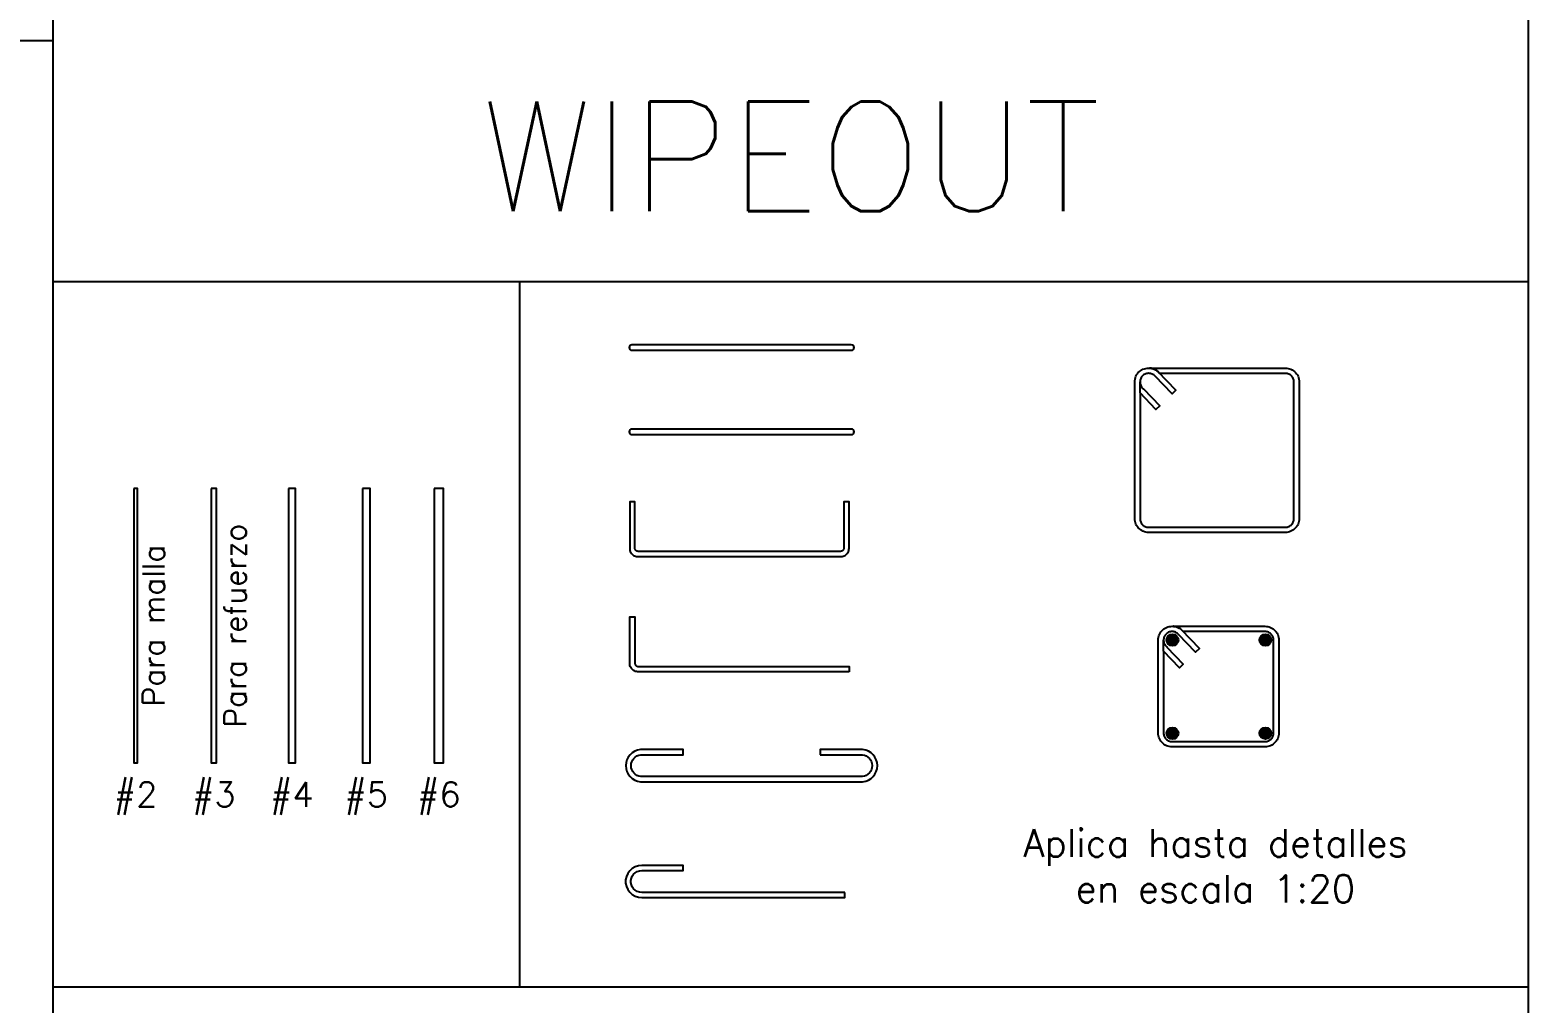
# Model space of a CAD drawing. Header units: millimetres. Extents: x -40 to 125, y -10 to 43.
# Drawn here: x 17.405 to 20.137, y 22.394 to 24.169 of the extents above; entities that cross this region are included whole.
import ezdxf

# ---------------------------------------------------------------- set-up
doc = ezdxf.new("R2010")
doc.units = ezdxf.units.MM
doc.header["$LTSCALE"] = 0.01
for name, color, linetype in [('FC_BORDES', 4, 'Continuous'), ('FC_COTAS', 1, 'Continuous'), ('FC_R-80', 11, 'Continuous'), ('FC_REFUERZO 2', 1, 'Continuous')]:
    doc.layers.add(name, color=color, linetype=linetype)
doc.styles.add('FC_TEXT1', font='romans.shx')

# ---------------------------------------------------------------- blocks, each defined once
blk = doc.blocks.new('*U261')
at = {"color": 0, "lineweight": -2}
blk.add_wipeout([(0.32499999990807976, 0.029376157326676988), (0.4034634734013829, 0.029376157326679087), (0.40760968719490115, 0.028545648096810122), (0.41112740091749966, 0.02736681041502298), (0.4144696288781935, 0.02575638178484385), (0.41758366214550524, 0.02373975962780778), (0.4204203905545668, 0.021348747279995726), (0.42293507720378776, 0.018621052434459), (0.42508806398251614, 0.015599692468350804), (0.4268453970031074, 0.01233231603321278), (0.42817936207406204, 0.008870451607263522), (0.4290689217693221, 0.0052686948605204275), (0.429500047201111, 0.0015838476484551546), (0.4294659392638134, -0.0021259777871652187), (0.4289671358599935, -0.005802275283081522), (0.4280115034172839, -0.009387067431675052), (0.42661411283018225, -0.012823819919302922), (0.42479700178300184, -0.01605833310622939), (0.4225888272024524, -0.019039596787285614), (0.42002441332076723, -0.02172059465330303), (0.4171442024767643, -0.02405904576637957), (0.41399361731601003, -0.026018071355537103), (0.4106223444485545, -0.027566776416975663), (0.40708355086142267, -0.028680736946732566), (0.4032467143672943, -0.029376157326559238), (-0.0032467145233922023, -0.02937615732662386), (-0.00708355101752034, -0.028680736946797163), (-0.010622344604657274, -0.027566776417040344), (-0.013993617472107922, -0.0260180713556017), (-0.017144202632862204, -0.024059045766444142), (-0.02002441347686512, -0.02172059465336763), (-0.022588827358555386, -0.01903959678735022), (-0.024797001939099617, -0.016058333106293968), (-0.026614112986280136, -0.012823819919367554), (-0.02801150357338189, -0.009387067431739685), (-0.028967136016091244, -0.005802275283146155), (-0.029465939419911158, -0.002125977787229963), (-0.029500047357209014, 0.001583847648390521), (-0.029068921925419877, 0.00526869486045585), (-0.02817936223015971, 0.00887045160719889), (-0.02684539715920531, 0.012332316033148147), (-0.025088064138613975, 0.015599692468286172), (-0.022935077359890532, 0.018621052434394395), (-0.0204203907106697, 0.021348747279931097), (-0.01758366230160302, 0.023739759627743152), (-0.014469629034296494, 0.025756381784779226), (-0.011127401073602439, 0.027366810414958354), (-0.007609687350998984, 0.028545648096745525), (-0.003971964313286724, 0.02927430385570478), (-0.0025602806070076367, 0.029376157326614465), (0.07499999990807982, 0.029376157326616536), (0.07499999990807982, 0.019776157326755094), (-0.0022144084758304317, 0.01977615732675305), (-0.00267870194617148, 0.019742658391217686), (-0.0051319907966854705, 0.01925125125801962), (-0.007504345086850828, 0.018456240392347768), (-0.009758351372303076, 0.017370163590473598), (-0.011858462627529875, 0.016010148932322433), (-0.013771558843379994, 0.014397644661541992), (-0.015467469349798924, 0.012558080933662997), (-0.01691944862493644, 0.010520468767692902), (-0.018104598088311108, 0.008316942524586994), (-0.01900422722491313, 0.005982253129521236), (-0.019604148345777284, 0.0035532200291009835), (-0.019894900336523524, 0.0010681505261109106), (-0.01987189786452981, -0.001433764348670414), (-0.01953550369254986, -0.003913067903188945), (-0.01889102295758971, -0.006330660039418746), (-0.017948619505886998, -0.008648413884958862), (-0.016723155602790474, -0.010829777077275764), (-0.015233957546106125, -0.012840348215716234), (-0.013504510878859732, -0.014648419392291178), (-0.01156209000808206, -0.01622547624448693), (-0.00943732807116282, -0.017546647643750368), (-0.0071637338332601885, -0.018591097927768235), (-0.004777163233561921, -0.019342355491695225), (-0.0023837523409817596, -0.0197761573267625), (0.4023837521848839, -0.019776157326697852), (0.4047771630774642, -0.01934235549163052), (0.40716373367715747, -0.018591097927703665), (0.40943732791506493, -0.017546647643685714), (0.41156208985198417, -0.016225476244422277), (0.41350451072276184, -0.014648419392226523), (0.41523395739000846, -0.01284034821565158), (0.4167231554466926, -0.010829777077211082), (0.41794861934978916, -0.008648413884894233), (0.4188910228014918, -0.006330660039354144), (0.4195355035364521, -0.0039130679031242595), (0.41987189770843203, -0.0014337643486058125), (0.41989490018042575, 0.0010681505261755121), (0.4196041481896795, 0.003553220029165557), (0.41900422706881013, 0.005982253129585838), (0.4181045979322132, 0.008316942524651679), (0.4169194484688386, 0.010520468767757531), (0.41546746919370103, 0.012558080933727652), (0.4137715586872821, 0.014397644661606647), (0.41185846247143193, 0.01601014893238706), (0.4097583512162053, 0.017370163590538168), (0.40750434493075305, 0.01845624039241245), (0.4051319906405826, 0.01925125125808433), (0.4025114625306009, 0.019776157326817673), (0.32499999990807976, 0.01977615732681563)], dxfattribs=at)
blk.add_lwpolyline([(0.3249999999219522, 0.01977615732681822), (0.4020704053857799, 0.01977615732682026, -0.9007732763190086), (0.4020704053857799, -0.01977615732669945), (-0.002070405514136647, -0.01977615732675986, -0.9007732705052698), (-0.002070405514136647, 0.01977615732675986), (0.0749999999219515, 0.0197761573267619), (0.0749999999219515, 0.02937615732662584), (-0.002522252034400291, 0.0293761573266238, 0.9178187294231648), (-0.002522252034400291, -0.0293761573266238), (0.4025222518783039, -0.02937615732656339), (0.4025222518783039, -0.02937615732656339, 0.9178187342857129), (0.4025222518780766, 0.0293761573266842), (0.3249999999219522, 0.02937615732668216)], format="xyb", close=True, dxfattribs=at)
blk = doc.blocks.new('*U178')
at = {"color": 0, "lineweight": -2}
blk.add_wipeout([(-8.604228440844963e-16, -0.0050000000000055556), (0.3999999999999936, -0.0050000000000055556), (0.4012549445641449, -0.004839949807693755), (0.40223554799487904, -0.004472395908528548), (0.40314997301205746, -0.0038829975564422803), (0.40383677708974325, -0.00320611003610749), (0.4043319425024988, -0.0024968528500997067), (0.4046221747747534, -0.0019066988098817017), (0.4047791716129815, -0.0014695300928055932), (0.4048919572291082, -0.001033805817635014), (0.40495933547094737, -0.0006363895713962231), (0.4049950946451325, -0.00022142602861185967), (0.4049999999999945, -4.6629367034256575e-15), (0.4049848681419751, 0.0003887024660071958), (0.40494300154234775, 0.0007528185387469799), (0.40486016976268163, 0.0011742018045738378), (0.40473857761283216, 0.0015955820903732487), (0.4045693204961783, 0.002030101032744258), (0.404368256031541, 0.002432763704686036), (0.404178619323206, 0.0027457495427802847), (0.40395823379774753, 0.003054895284997472), (0.4037900673922654, 0.003261194437933601), (0.40360524347787663, 0.003464421952524499), (0.40328519266274887, 0.0037692849678061524), (0.403106684213523, 0.003917717855763003), (0.4027600611540977, 0.004169180066339928), (0.4023427003880604, 0.004417211212033867), (0.40204258407829074, 0.0045637539682851225), (0.4017042505530488, 0.004700588266626116), (0.4014273270651074, 0.004791945059069436), (0.40117705857025343, 0.0048594786883063845), (0.40083725956604926, 0.004929401223168983), (0.4006665617311666, 0.0049553703654173775), (0.4004270747580796, 0.004981727326032748), (0.40019399859689814, 0.004996235036938357), (0.39999999999999675, 0.004999999999993232), (2.3037127760972e-15, 0.004999999999986904), (-0.0004829448393210145, 0.0049766217740664365), (-0.0007702942541625568, 0.004940308367091029), (-0.0011087765121491067, 0.004875511731708193), (-0.0014746723239095483, 0.004777587418039242), (-0.001827019123189444, 0.004654245494539966), (-0.002039917668487795, 0.004564946429668093), (-0.002368130983028627, 0.00440362982631104), (-0.002677766352037869, 0.004222507236680384), (-0.0029110582510804006, 0.004065186325221459), (-0.0031561442437660348, 0.003877983175890942), (-0.003350884004568455, 0.0037110074626520717), (-0.003714711153849831, 0.003346777710487192), (-0.003991411469860401, 0.003011417353710688), (-0.0041211290866988715, 0.002831306244598153), (-0.004264058870773135, 0.0026110920984393493), (-0.004378479685118952, 0.0024143147365135453), (-0.004462611136855921, 0.0022550170378884404), (-0.0045975004598635405, 0.0019654489363806205), (-0.004689562381878093, 0.0017343600163873818), (-0.004735610130247758, 0.0016043680046311515), (-0.004779266627417317, 0.0014692210534938965), (-0.004814284398638929, 0.0013500613797177152), (-0.00485996170100278, 0.0011750626641967576), (-0.004890039826008691, 0.0010428377150907275), (-0.004921112938605671, 0.000884673637834843), (-0.004957696509164805, 0.0006490341462549454), (-0.004980366573613393, 0.00044266103560186565), (-0.004992101330748178, 0.00028093469623846623), (-0.004999196697758751, 8.962352995822709e-05), (-0.0049999999999954525, -1.0880185641326534e-14), (-0.0049945838726940806, -0.00023266271430821828), (-0.004965215863231454, -0.0005887541350413361), (-0.004938419813494049, -0.0007823105174479261), (-0.004908824952894797, -0.0009504933360475754), (-0.004871083860229358, -0.0011280700451062886), (-0.004810811658976316, -0.001362384373774117), (-0.004743912592679783, -0.001579649743777778), (-0.004607096878755268, -0.0019428479996599357), (-0.004516398720194076, -0.0021452604970688682), (-0.0043848032720472385, -0.002402810909219455), (-0.004274168076323859, -0.0025945109857898885), (-0.004128869356517156, -0.0028200067086536773), (-0.0039187361941416254, -0.0031053995943821633), (-0.003714752406407923, -0.0033467319222109104), (-0.003506011421124805, -0.003564811904569698), (-0.003335457206945558, -0.00372487922229614), (-0.003147012485197026, -0.0038853973307848566), (-0.0029332749773442746, -0.0040491848447963275), (-0.002725874139161394, -0.004191611882976676), (-0.0025764575297922143, -0.004285074864836758), (-0.0023601251728176398, -0.004407925721775174), (-0.0022081884526866102, -0.004485967427153126), (-0.0020222081231340283, -0.004572819076541612), (-0.0018324383647846387, -0.004652114534202001), (-0.0015128149819049752, -0.004765646947748836), (-0.0013200782179806636, -0.004822591989631753), (-0.0010143075928518153, -0.0048960371840044425), (-0.0008007370939259184, -0.004935465541005546), (-0.0006125570062150421, -0.004962335530189654), (-0.00036700733116135087, -0.0049865123702754754), (-0.00011022530330295766, -0.00499878489061123), (2.3037127760972e-15, -0.0050000000000055556)], dxfattribs=at)
blk.add_lwpolyline([(0.4, 0.004999999999999007), (0, 0.004999999999999006, 0.9999999999999999), (0, -0.004999999999999004), (0.4, -0.004999999999999004, 0.9999999999999999)], format="xyb", close=True, dxfattribs=at)
blk = doc.blocks.new('*U259')
at = {"color": 0, "ltscale": 1.5}
blk.add_lwpolyline([(-0.1048386543049641, -0.009608062890133499), (-0.1048451835049998, -0.009599999999575618)], dxfattribs=at)
blk.add_wipeout([(-0.12278575564449029, 3.7192471324942744e-15), (0.12466066713307378, -4.551914400963142e-15), (0.12730934865778912, -0.0001388115166440218), (0.1299290106734502, -0.0005537252187352015), (0.13249095161484933, -0.0012401952249370685), (0.1349671023208502, -0.0021907004262016194), (0.1373303335661994, -0.0033948268886330735), (0.1395547532948278, -0.00483938195074185), (0.14161599029867186, -0.006508538764969596), (0.14349146123379722, -0.008384009699963613), (0.14516061804817507, -0.010445246703692013), (0.14660517311044635, -0.012669666432201632), (0.14780929957305297, -0.015032897677463297), (0.14875980477448633, -0.017509048383404724), (0.14944627478087263, -0.02007098932473511), (0.14986118848316698, -0.0226906513403774), (0.15000000000000036, -0.025339332865080277), (0.15000000000000036, -0.2746606671349252), (0.14986118848316698, -0.2773093486596311), (0.14944627478087263, -0.2799290106752703), (0.14875980477448633, -0.28249095161660065), (0.14780929957305297, -0.2849671023225421), (0.14660517311044635, -0.2873303335678038), (0.14516061804817507, -0.28955475329631336), (0.14349146123379722, -0.2916159903000449), (0.14161599029867186, -0.29349146123503894), (0.1395547532948278, -0.2951606180492636), (0.1373303335661994, -0.29660517311137236), (0.1349671023208502, -0.29780929957380387), (0.13249095161484933, -0.29875980477506836), (0.1299290106734502, -0.29944627478127017), (0.12730934865778912, -0.29986118848336135), (0.12466066713307378, -0.30000000000000404), (-0.1246606671330855, -0.2999999999999958), (-0.12730934865780083, -0.2998611884833532), (-0.12992901067346194, -0.299446274781262), (-0.13249095161484853, -0.29875980477506014), (-0.13496710232086198, -0.29780929957379565), (-0.13733033356621116, -0.29660517311136414), (-0.13955475329482703, -0.29516061804925536), (-0.1416159902986711, -0.2934914612350307), (-0.143491461233809, -0.2916159903000367), (-0.14516061804817432, -0.28955475329630515), (-0.14660517311045812, -0.2873303335677956), (-0.14780929957305222, -0.28496710232253397), (-0.14875980477449802, -0.28249095161659243), (-0.14944627478088435, -0.2799290106752621), (-0.14986118848316624, -0.27730934865962287), (-0.1499999999999996, -0.2746606671349169), (-0.1499999999999996, -0.02533933286507206), (-0.14986118848316624, -0.022690651340369183), (-0.14944627478088435, -0.020070989324726896), (-0.14875980477449802, -0.017509048383396564), (-0.14780929957305222, -0.015032897677455082), (-0.14660517311045812, -0.01266966643219336), (-0.14516061804817432, -0.010445246703683853), (-0.143491461233809, -0.008384009699955342), (-0.1416159902986711, -0.00650853876496138), (-0.13955475329482703, -0.004839381950733579), (-0.13733033356621116, -0.003394826888624858), (-0.13496710232086198, -0.0021907004261933483), (-0.13249095161484853, -0.0012401952249287973), (-0.12992901067346194, -0.0005537252187269859), (-0.12730934865780083, -0.00013881151663580615), (-0.12472300691905135, -3.267089736025408e-06), (-0.12201198560838267, -0.0001388115168296511), (-0.11939232359273405, -0.0005537252191146202), (-0.11683038265140996, -0.0012401952254977866), (-0.1143542319454716, -0.0021907004269436925), (-0.11199100070021, -0.0033948268895502287), (-0.10976658097169413, -0.004839381951821542), (-0.1083940040251387, -0.005950872847550637), (-0.07495178815024928, -0.040338325602746805), (-0.08183394200009042, -0.04703130389250054), (-0.11297385393531591, -0.014816478997741689), (-0.11413781326485467, -0.013652519668105934), (-0.11541706318347883, -0.012616603509458035), (-0.11679758796129566, -0.01172008023608151), (-0.11826426228002082, -0.010972772344504111), (-0.11980101694878931, -0.010382867496428416), (-0.12139101496198325, -0.009956828812760776), (-0.12301683596859422, -0.009699324062500736), (-0.12466066713343564, -0.009613174521573675), (-0.1263044982982771, -0.009699324062381887), (-0.12793031930492554, -0.009956828812526297), (-0.12952031731811955, -0.010382867496065706), (-0.13105707198696304, -0.01097277234404137), (-0.13252374630573818, -0.011720080235509411), (-0.13390427108363007, -0.01261660350880156), (-0.13518352100222922, -0.013652519667277485), (-0.13634748033194308, -0.014816478996906857), (-0.1373833964905347, -0.016095728915462182), (-0.1382799197639175, -0.017476253693266552), (-0.13902722765547612, -0.01894292801195735), (-0.13961713250358304, -0.02047968268081024), (-0.14004317118726325, -0.02206968069402604), (-0.1403006759374951, -0.02369550170052448), (-0.14038682547842846, -0.02533933286538781), (-0.1403006759376202, -0.026983164030298046), (-0.14004317118748838, -0.02860898503685899), (-0.13961713250393323, -0.03019898305012486), (-0.13902722765592634, -0.031735737718999624), (-0.13827991976448023, -0.03320241203775609), (-0.13738339649123496, -0.034582936815585386), (-0.13634748033270588, -0.03586218673424707), (-0.13518352100315462, -0.037026146063885934), (-0.13405198178298827, -0.0379424484573736), (-0.10449538359596186, -0.06913727244466988), (-0.11146412704060916, -0.07574004571070203), (-0.14040000000000835, -0.04520035172510578), (-0.14040000000000835, -0.2746606671349169), (-0.1403006759374951, -0.2763044982994645), (-0.14004317118726325, -0.2779303193059629), (-0.13961713250358304, -0.2795203173191787), (-0.13902722765547612, -0.28105707198803165), (-0.1382799197639175, -0.2825237463067224), (-0.1373833964905347, -0.28390427108452676), (-0.13634748033194308, -0.2851835210030821), (-0.13518352100222922, -0.2863474803327115), (-0.13390427108363007, -0.28738339649118744), (-0.13252374630573818, -0.28827991976448275), (-0.13105707198696304, -0.28902722765594757), (-0.12952031731811955, -0.2896171325039263), (-0.12793031930492554, -0.2900431711874627), (-0.1263044982982771, -0.2903006759376102), (-0.1246606671330855, -0.2903999999999952), (0.12466066713307378, -0.29040000000000343), (0.12630449829827786, -0.29030067593761844), (0.12793031930491386, -0.2900431711874709), (0.12952031731812036, -0.2896171325039345), (0.13105707198695132, -0.2890272276559558), (0.1325237463057265, -0.28827991976449097), (0.13390427108363084, -0.2873833964911957), (0.13518352100223, -0.28634748033271973), (0.13634748033194385, -0.2851835210030903), (0.13738339649052292, -0.2839042710845349), (0.13827991976390577, -0.2825237463067306), (0.1390272276554644, -0.28105707198803986), (0.13961713250358382, -0.279520317319187), (0.1400431711872515, -0.2779303193059711), (0.14030067593748338, -0.2763044982994727), (0.1404000000000091, -0.27466066713460935), (0.1404000000000091, -0.025339332865080277), (0.14030067593748338, -0.023695501700532695), (0.1400431711872515, -0.022069680694034255), (0.13961713250358382, -0.0204796826808184), (0.1390272276554644, -0.018942928011965565), (0.13827991976390577, -0.017476253693274824), (0.13738339649052292, -0.016095728915470453), (0.13634748033194385, -0.014816478996915128), (0.13518352100223, -0.0136525196672857), (0.13390427108363084, -0.01261660350880972), (0.1325237463057265, -0.011720080235517571), (0.13105707198695132, -0.010972772344049586), (0.12952031731812036, -0.010382867496073978), (0.12793031930491386, -0.009956828812534457), (0.12630449829827786, -0.009699324062390102), (0.12573167212061936, -0.009669303514524885), (-0.10463829377948725, -0.009669303514516725), (-0.10832645598350134, -0.005876896216550687), (-0.10970772178197515, -0.004758369227267578), (-0.11194093208292066, -0.003308105500515246), (-0.11431350246282229, -0.002099220511130373), (-0.11679943854415774, -0.0011449590559964862), (-0.11937150389091218, -0.00045577622335568613), (-0.12200163746718178, -3.9203988799252354e-05)], dxfattribs=at)
blk.add_lwpolyline([(-0.1227857556444799, 4.104355744161126e-15), (0.1246606671330791, -4.104355744161126e-15), (0.1273093486577973, -0.0001388115166461833), (0.1299290106734584, -0.0005537252187371965), (0.132490951614849, -0.001240195224938231), (0.134967102320851, -0.002190700426201727), (0.1373303335662054, -0.00339482688863468), (0.1395547532948252, -0.004839381950742291), (0.1416159902986688, -0.00650853876496937), (0.1434914612338015, -0.008384009699963554), (0.1451606180481742, -0.0104452467036934), (0.1466051731104524, -0.01266966643220313), (0.1478092995730488, -0.01503289767746507), (0.1487598047744934, -0.01750904838340672), (0.1494462747808792, -0.02007098932473694), (0.1498611884831656, -0.02269065134037673), (0.1499999999999996, -0.02533933286508072), (0.1499999999999996, -0.2746606671349275), (0.1498611884831656, -0.2773093486596315), (0.1494462747808792, -0.2799290106752713), (0.1487598047744934, -0.2824909516166015), (0.1478092995730488, -0.2849671023225431), (0.1466051731104524, -0.2873303335678051), (0.1451606180481742, -0.2895547532963148), (0.1434914612338015, -0.2916159903000446), (0.1416159902986688, -0.2934914612350388), (0.1395547532948252, -0.2951606180492659), (0.1373303335662054, -0.2966051731113735), (0.134967102320851, -0.2978092995738065), (0.132490951614849, -0.29875980477507), (0.1299290106734584, -0.299446274781271), (0.1273093486577973, -0.299861188483362), (0.1246606671330791, -0.3000000000000041), (-0.1246606671330791, -0.2999999999999959), (-0.1273093486577973, -0.2998611884833538), (-0.1299290106734584, -0.2994462747812628), (-0.132490951614849, -0.2987598047750618), (-0.1349671023208511, -0.2978092995737983), (-0.1373303335662054, -0.2966051731113653), (-0.1395547532948253, -0.2951606180492577), (-0.1416159902986688, -0.2934914612350306), (-0.1434914612338015, -0.2916159903000364), (-0.1451606180481743, -0.2895547532963066), (-0.1466051731104524, -0.2873303335677969), (-0.1478092995730488, -0.2849671023225349), (-0.1487598047744935, -0.2824909516165933), (-0.1494462747808792, -0.279929010675263), (-0.1498611884831657, -0.2773093486596233), (-0.1499999999999996, -0.2746606671349193), (-0.1499999999999996, -0.02533933286507251), (-0.1498611884831657, -0.02269065134036852), (-0.1494462747808792, -0.02007098932472873), (-0.1487598047744935, -0.01750904838339851), (-0.1478092995730488, -0.01503289767745686), (-0.1466051731104524, -0.01266966643219492), (-0.1451606180481743, -0.01044524670368519), (-0.1434914612338015, -0.008384009699955345), (-0.1416159902986688, -0.006508538764961162), (-0.1395547532948253, -0.004839381950734082), (-0.1373303335662054, -0.003394826888626471), (-0.1349671023208511, -0.002190700426193518), (-0.132490951614849, -0.001240195224930022), (-0.1299290106734584, -0.0005537252187289878), (-0.1273093486577973, -0.0001388115166379746), (-0.1247230069190489, -3.267089737749723e-06), (-0.1220119856083751, -0.0001388115168298211), (-0.1193923235927282, -0.0005537252191162335), (-0.1168303826514087, -0.001240195225498456), (-0.1143542319454635, -0.002190700426943141), (-0.1119910007002086, -0.003394826889550177), (-0.1097665809716882, -0.004839381951821212), (-0.1083940040251373, -0.00595087284755225), (-0.07495178815023806, -0.04033832560274619), (-0.0818339420000821, -0.04703130389250221), (-0.1129738539353095, -0.01481647899774375), (-0.1141378132648551, -0.01365251966810577), (-0.1154170631834798, -0.01261660350946004), (-0.1167975879612949, -0.01172008023608074), (-0.1182642622800155, -0.01097277234450489), (-0.1198010169487783, -0.01038286749642781), (-0.1213910149619802, -0.009956828812760835), (-0.1230168359685929, -0.00969932406250196), (-0.1246606671334344, -0.009613174521575178), (-0.1263044982982758, -0.009699324062381168), (-0.1279303193049169, -0.009956828812526356), (-0.1295203173181189, -0.01038286749606543), (-0.1310570719869527, -0.01097277234404304), (-0.1325237463057302, -0.01172008023550875), (-0.1339042710836306, -0.01261660350880279), (-0.1351835210022269, -0.01365251966727799), (-0.136347480331943, -0.01481647899690886), (-0.1373833964905283, -0.01609572891546252), (-0.1382799197639112, -0.017476253693267), (-0.1390272276554693, -0.01894292801195918), (-0.1396171325035819, -0.0204796826808108), (-0.1400431711872524, -0.02206968069402693), (-0.14030067593749, -0.02369550170052593), (-0.1403868254784238, -0.0253393328653887), (-0.1403006759376179, -0.02698316403029766), (-0.1400431711874798, -0.0286089850368606), (-0.1396171325039229, -0.03019898305012647), (-0.139027227655924, -0.0317357377189994), (-0.1382799197644796, -0.03320241203775554), (-0.1373833964912247, -0.03458293681558489), (-0.1363474803326962, -0.03586218673424868), (-0.1351835210031506, -0.03702614606388666), (-0.1340519817829825, -0.03794244845737482), (-0.1044953835959542, -0.06913727244467027), (-0.1114641270405993, -0.07574004571070192), (-0.1404000000000077, -0.04520035172510661), (-0.1404000000000077, -0.2746606671349193), (-0.14030067593749, -0.2763044982994659), (-0.1400431711872524, -0.2779303193059648), (-0.1396171325035819, -0.279520317319181), (-0.1390272276554693, -0.2810570719880326), (-0.1382799197639112, -0.2825237463067248), (-0.1373833964905283, -0.2839042710845293), (-0.136347480331943, -0.2851835210030829), (-0.1351835210022269, -0.2863474803327138), (-0.1339042710836306, -0.287383396491189), (-0.1325237463057302, -0.288279919764483), (-0.1310570719869527, -0.2890272276559487), (-0.1295203173181189, -0.2896171325039263), (-0.1279303193049169, -0.2900431711874654), (-0.1263044982982758, -0.2903006759376106), (-0.1246606671330791, -0.2903999999999969), (0.1246606671330791, -0.2904000000000052), (0.1263044982982758, -0.2903006759376188), (0.1279303193049169, -0.2900431711874736), (0.1295203173181188, -0.2896171325039346), (0.1310570719869527, -0.289027227655957), (0.1325237463057301, -0.2882799197644912), (0.1339042710836305, -0.2873833964911972), (0.1351835210022268, -0.286347480332722), (0.136347480331943, -0.2851835210030911), (0.1373833964905283, -0.2839042710845375), (0.1382799197639112, -0.282523746306733), (0.1390272276554692, -0.2810570719880408), (0.1396171325035818, -0.2795203173191892), (0.1400431711872524, -0.2779303193059731), (0.1403006759374899, -0.2763044982994741), (0.1404000000000077, -0.2746606671346113), (0.1404000000000077, -0.02533933286508072), (0.1403006759374899, -0.02369550170053413), (0.1400431711872524, -0.02206968069403514), (0.1396171325035818, -0.02047968268081901), (0.1390272276554692, -0.01894292801196739), (0.1382799197639112, -0.01747625369327521), (0.1373833964905283, -0.01609572891547073), (0.136347480331943, -0.01481647899691707), (0.1351835210022268, -0.0136525196672862), (0.1339042710836305, -0.01261660350881099), (0.1325237463057301, -0.01172008023551696), (0.1310570719869527, -0.01097277234405125), (0.1295203173181188, -0.01038286749607364), (0.1279303193049169, -0.009956828812534565), (0.1263044982982758, -0.009699324062389377), (0.1257316721206162, -0.009669303514524882), (-0.1046382937794813, -0.009669303514516673), (-0.1083264559834954, -0.005876896216551745), (-0.109707721781967, -0.004758369227267582), (-0.1119409320829102, -0.003308105500514972), (-0.1143135024628147, -0.002099220511129988), (-0.116799438544157, -0.001144959055998544), (-0.1193715038909114, -0.000455776223357577), (-0.1220016374671725, -3.920398880142076e-05)], close=True, dxfattribs=at)
blk.add_lwpolyline([(-0.1404000000000077, -0.04520035172510661), (-0.1403868254784238, -0.0253393328653887)], dxfattribs=at)
blk = doc.blocks.new('*U150')
at = {"layer": 'FC_REFUERZO 2'}
h = blk.add_hatch(color=256, dxfattribs=at)
h.dxf.hatch_style = 1
edge = h.paths.add_edge_path()
edge.add_arc((0, 0), 0.01194796215586393, 0, 360, ccw=False)
blk.add_circle((0, 0), 0.01194796215586393, dxfattribs=at)
blk = doc.blocks.new('*U260')
at = {"color": 0, "ltscale": 1.5}
blk.add_lwpolyline([(0.08516134569503549, -0.04960806289013762), (0.08515481649499974, -0.04959999999957974)], dxfattribs=at)
blk.add_wipeout([(0.0672142443555093, -0.04000000000000009), (0.23466066713307104, -0.04000000000000009), (0.23730934865778638, -0.040138811516639616), (0.23992901067344746, -0.040553725218730796), (0.24249095161484663, -0.04124019522493266), (0.24496710232084754, -0.04219070042619716), (0.24733033356619671, -0.04339482688862867), (0.2495547532948251, -0.044839381950737445), (0.25161599029866916, -0.046508538764965246), (0.2534914612337945, -0.04838400969995921), (0.25516061804817236, -0.05044524670368766), (0.2566051731104437, -0.05266966643219717), (0.25780929957305027, -0.055032897677458836), (0.25875980477448357, -0.05750904838340032), (0.2594462747808699, -0.060070989324730706), (0.2598611884831643, -0.06269065134037305), (0.2599999999999976, -0.06533933286507587), (0.2599999999999976, -0.23466066713492112), (0.2598611884831643, -0.2373093486596271), (0.2594462747808699, -0.2399290106752663), (0.25875980477448357, -0.24249095161659667), (0.25780929957305027, -0.24496710232253815), (0.2566051731104437, -0.24733033356779982), (0.25516061804817236, -0.24955475329630938), (0.2534914612337945, -0.25161599030004095), (0.25161599029866916, -0.25349146123503496), (0.2495547532948251, -0.2551606180492596), (0.24733033356619671, -0.2566051731113683), (0.24496710232084754, -0.25780929957379983), (0.24249095161484663, -0.25875980477506433), (0.23992901067344746, -0.25944627478126625), (0.23730934865778638, -0.2598611884833574), (0.23466066713307104, -0.26), (0.06533933286691407, -0.26), (0.06269065134219874, -0.2598611884833574), (0.06007098932653765, -0.25944627478126625), (0.057509048385151, -0.25875980477506433), (0.055032897679137605, -0.25780929957379983), (0.05266966643378844, -0.2566051731113683), (0.05044524670517256, -0.2551606180492596), (0.04838400970132847, -0.25349146123503496), (0.04650853876619063, -0.25161599030004095), (0.0448393819518253, -0.24955475329630938), (0.043394826889541466, -0.24733033356779982), (0.04219070042694735, -0.24496710232253815), (0.041240195225501555, -0.24249095161659667), (0.04055372521911524, -0.2399290106752663), (0.04013881151683335, -0.2373093486596271), (0.039999999999999994, -0.23466066713492112), (0.039999999999999994, -0.06533933286507587), (0.04013881151683335, -0.06269065134037305), (0.04055372521911524, -0.060070989324730706), (0.041240195225501555, -0.05750904838340032), (0.04219070042694735, -0.055032897677458836), (0.043394826889541466, -0.05266966643219717), (0.0448393819518253, -0.05044524670368766), (0.04650853876619063, -0.04838400969995921), (0.04838400970132847, -0.046508538764965246), (0.05044524670517256, -0.044839381950737445), (0.05266966643378844, -0.04339482688862867), (0.055032897679137605, -0.04219070042619716), (0.057509048385151, -0.04124019522493266), (0.06007098932653765, -0.040553725218730796), (0.06269065134219874, -0.040138811516639616), (0.06527699308094824, -0.040003267089739836), (0.06798801439161693, -0.04013881151683346), (0.0706076764072655, -0.04055372521911843), (0.0731696173485896, -0.04124019522550165), (0.07564576805452797, -0.0421907004269475), (0.0780089992997896, -0.043394826889554095), (0.08023341902830544, -0.04483938195182541), (0.08160599597486087, -0.04595087284755445), (0.11504821184975031, -0.08033832560275062), (0.10816605799990917, -0.08703130389250435), (0.07702614606468366, -0.0548164789977455), (0.0758621867351449, -0.0536525196681098), (0.07458293681652074, -0.052616603509461846), (0.07320241203870391, -0.05172008023608532), (0.07173573771997878, -0.05097277234450792), (0.07019898305121032, -0.050382867496432227), (0.06860898503801635, -0.04995682881276459), (0.06698316403140536, -0.0496993240625046), (0.06533933286656393, -0.049613174521577486), (0.06369550170172246, -0.04969932406238575), (0.062069680695074, -0.04995682881253011), (0.06047968268188003, -0.05038286749606957), (0.058942928013036536, -0.05097277234404518), (0.057476253694261376, -0.051720080235513166), (0.05609572891636948, -0.05261660350880537), (0.05481647899777037, -0.053652519667281295), (0.05365251966805651, -0.05481647899691072), (0.05261660350946491, -0.0560957289154661), (0.05172008023608207, -0.05747625369327042), (0.05097277234452344, -0.05894292801196116), (0.0503828674964165, -0.06047968268081405), (0.04995682881273633, -0.062069680694029905), (0.04969932406250446, -0.06369550170052829), (0.049613174521571116, -0.06533933286539167), (0.04969932406237938, -0.06698316403030186), (0.049956828812511206, -0.06860898503686286), (0.05038286749606635, -0.07019898305012867), (0.050972772344073214, -0.07173573771900338), (0.051720080235519314, -0.07320241203775985), (0.05261660350876461, -0.0745829368155892), (0.05365251966729369, -0.07586218673425088), (0.05481647899684494, -0.07702614606388963), (0.055948018217011314, -0.07794244845737741), (0.08550461640403771, -0.1091372724446737), (0.07853587295939043, -0.1157400457107059), (0.04959999999999122, -0.08520035172510959), (0.04959999999999122, -0.23466066713492112), (0.04969932406250446, -0.2363044982994687), (0.04995682881273633, -0.23793031930596711), (0.0503828674964165, -0.23952031731918294), (0.05097277234452344, -0.24105707198803586), (0.05172008023608207, -0.24252374630672663), (0.05261660350946491, -0.24390427108453094), (0.05365251966805651, -0.24518352100308627), (0.05481647899777037, -0.24634748033271575), (0.05609572891636948, -0.24738339649119168), (0.057476253694261376, -0.24827991976448696), (0.058942928013036536, -0.2490272276559518), (0.06047968268188003, -0.24961713250393056), (0.062069680695074, -0.2500431711874669), (0.06369550170172246, -0.2503006759376144), (0.06533933286691407, -0.25039999999999946), (0.23466066713307104, -0.25039999999999946), (0.23630449829827516, -0.2503006759376144), (0.2379303193049111, -0.2500431711874669), (0.23952031731811763, -0.24961713250393056), (0.2410570719869486, -0.2490272276559518), (0.24252374630572376, -0.24827991976448696), (0.2439042710836281, -0.24738339649119168), (0.24518352100222726, -0.24634748033271575), (0.24634748033194112, -0.24518352100308627), (0.2473833964905202, -0.24390427108453094), (0.24827991976390307, -0.24252374630672663), (0.2490272276554617, -0.24105707198803586), (0.24961713250358114, -0.23952031731918294), (0.25004317118724884, -0.23793031930596711), (0.2503006759374807, -0.2363044982994687), (0.25040000000000645, -0.23466066713460537), (0.25040000000000645, -0.06533933286507587), (0.2503006759374807, -0.06369550170052829), (0.25004317118724884, -0.062069680694029905), (0.24961713250358114, -0.06047968268081405), (0.2490272276554617, -0.05894292801196116), (0.24827991976390307, -0.05747625369327042), (0.2473833964905202, -0.0560957289154661), (0.24634748033194112, -0.05481647899691072), (0.24518352100222726, -0.053652519667281295), (0.2439042710836281, -0.05261660350880537), (0.24252374630572376, -0.051720080235513166), (0.2410570719869486, -0.05097277234404518), (0.23952031731811763, -0.05038286749606957), (0.2379303193049111, -0.04995682881253011), (0.23630449829827516, -0.04969932406238575), (0.23573167212061666, -0.049669303514520535), (0.08536170622051235, -0.049669303514520535), (0.08167354401649823, -0.0458768962165545), (0.08029227821802443, -0.04475836922727139), (0.07805906791707891, -0.043308105500519056), (0.0756864975371773, -0.04209922051113418), (0.07320056145584185, -0.04114495905600035), (0.0706284961090874, -0.040455776223359496), (0.0679983625328178, -0.04003920398880306)], dxfattribs=at)
blk.add_lwpolyline([(0.06721424435551966, -0.04000000000000002), (0.2346606671330795, -0.04000000000000002), (0.2373093486577977, -0.0401388115166421), (0.2399290106734588, -0.04055372521873311), (0.2424909516148494, -0.04124019522493415), (0.2449671023208514, -0.04219070042619764), (0.2473303335662057, -0.0433948268886306), (0.2495547532948256, -0.04483938195073821), (0.2516159902986691, -0.04650853876496529), (0.2534914612338018, -0.04838400969995947), (0.2551606180481746, -0.05044524670368931), (0.2566051731104527, -0.05266966643219904), (0.2578092995730491, -0.05503289767746099), (0.2587598047744938, -0.05750904838340264), (0.2594462747808796, -0.06007098932473286), (0.259861188483166, -0.06269065134037265), (0.2599999999999999, -0.06533933286507664), (0.2599999999999999, -0.2346606671349233), (0.259861188483166, -0.2373093486596273), (0.2594462747808796, -0.2399290106752671), (0.2587598047744938, -0.2424909516165973), (0.2578092995730491, -0.244967102322539), (0.2566051731104527, -0.2473303335678009), (0.2551606180481746, -0.2495547532963107), (0.2534914612338018, -0.2516159903000405), (0.2516159902986691, -0.2534914612350347), (0.2495547532948256, -0.2551606180492618), (0.2473303335662057, -0.2566051731113694), (0.2449671023208514, -0.2578092995738023), (0.2424909516148494, -0.2587598047750658), (0.2399290106734588, -0.2594462747812669), (0.2373093486577977, -0.2598611884833579), (0.2346606671330795, -0.26), (0.06533933286692047, -0.26), (0.06269065134220227, -0.2598611884833579), (0.06007098932654115, -0.2594462747812669), (0.05750904838515054, -0.2587598047750658), (0.05503289767914849, -0.2578092995738023), (0.05266966643379418, -0.2566051731113694), (0.05044524670517431, -0.2551606180492618), (0.04838400970133078, -0.2534914612350347), (0.04650853876619804, -0.2516159903000405), (0.0448393819518253, -0.2495547532963107), (0.04339482688954716, -0.2473303335678009), (0.04219070042695078, -0.244967102322539), (0.0412401952255061, -0.2424909516165973), (0.04055372521912032, -0.2399290106752671), (0.04013881151683391, -0.2373093486596273), (0.03999999999999999, -0.2346606671349233), (0.03999999999999999, -0.06533933286507664), (0.04013881151683392, -0.06269065134037265), (0.04055372521912033, -0.06007098932473286), (0.04124019522550611, -0.05750904838340264), (0.04219070042695079, -0.05503289767746099), (0.04339482688954717, -0.05266966643219904), (0.04483938195182531, -0.05044524670368931), (0.04650853876619805, -0.04838400969995947), (0.04838400970133079, -0.04650853876496529), (0.05044524670517432, -0.04483938195073821), (0.05266966643379419, -0.0433948268886306), (0.0550328976791485, -0.04219070042619764), (0.05750904838515054, -0.04124019522493415), (0.06007098932654116, -0.04055372521873311), (0.06269065134220227, -0.0401388115166421), (0.06527699308095065, -0.04000326708974188), (0.06798801439162445, -0.04013881151683395), (0.07060767640727135, -0.04055372521912036), (0.07316961734859091, -0.04124019522550258), (0.07564576805453611, -0.04219070042694727), (0.07800899929979095, -0.0433948268895543), (0.08023341902831134, -0.04483938195182534), (0.08160599597486225, -0.04595087284755638), (0.1150482118497615, -0.08033832560275032), (0.1081660579999175, -0.08703130389250634), (0.07702614606469012, -0.05481647899774787), (0.07586218673514451, -0.0536525196681099), (0.0745829368165198, -0.05261660350946416), (0.07320241203870466, -0.05172008023608486), (0.07173573771998405, -0.05097277234450902), (0.07019898305122126, -0.05038286749643194), (0.06860898503801934, -0.04995682881276496), (0.06698316403140665, -0.04969932406250609), (0.0653393328665652, -0.0496131745215793), (0.06369550170172374, -0.04969932406238529), (0.06206968069508263, -0.04995682881253048), (0.06047968268188071, -0.05038286749606956), (0.05894292801304686, -0.05097277234404717), (0.05747625369426941, -0.05172008023551287), (0.05609572891636901, -0.05261660350880691), (0.05481647899777271, -0.05365251966728211), (0.05365251966805658, -0.05481647899691298), (0.05261660350947124, -0.05609572891546664), (0.05172008023608839, -0.05747625369327113), (0.05097277234453031, -0.05894292801196331), (0.0503828674964177, -0.06047968268081493), (0.04995682881274717, -0.06206968069403106), (0.04969932406250961, -0.06369550170053005), (0.04961317452157572, -0.06533933286539283), (0.04969932406238171, -0.06698316403030179), (0.0499568288125198, -0.06860898503686473), (0.05038286749607664, -0.0701989830501306), (0.05097277234407556, -0.07173573771900353), (0.05172008023551995, -0.07320241203775966), (0.05261660350877491, -0.07458293681558902), (0.0536525196673034, -0.07586218673425281), (0.05481647899684901, -0.07702614606389079), (0.05594801821701707, -0.07794244845737895), (0.08550461640404534, -0.1091372724446744), (0.0785358729594003, -0.115740045710706), (0.04959999999999183, -0.08520035172511074), (0.04959999999999182, -0.2346606671349233), (0.0496993240625096, -0.2363044982994699), (0.04995682881274716, -0.2379303193059689), (0.05038286749641769, -0.239520317319185), (0.0509727723445303, -0.2410570719880367), (0.05172008023608838, -0.2425237463067288), (0.05261660350947123, -0.2439042710845333), (0.05365251966805657, -0.245183521003087), (0.05481647899777271, -0.2463474803327179), (0.056095728916369, -0.2473833964911931), (0.0574762536942694, -0.2482799197644871), (0.05894292801304685, -0.2490272276559528), (0.0604796826818807, -0.2496171325039304), (0.06206968069508263, -0.2500431711874695), (0.06369550170172374, -0.2503006759376147), (0.06533933286692047, -0.250400000000001), (0.2346606671330795, -0.250400000000001), (0.2363044982982762, -0.2503006759376147), (0.2379303193049173, -0.2500431711874695), (0.2395203173181192, -0.2496171325039304), (0.2410570719869531, -0.2490272276559528), (0.2425237463057305, -0.2482799197644871), (0.2439042710836309, -0.2473833964911931), (0.2451835210022272, -0.2463474803327179), (0.2463474803319433, -0.245183521003087), (0.2473833964905287, -0.2439042710845333), (0.2482799197639115, -0.2425237463067288), (0.2490272276554696, -0.2410570719880367), (0.2496171325035822, -0.239520317319185), (0.2500431711872527, -0.2379303193059689), (0.2503006759374903, -0.2363044982994699), (0.2504000000000081, -0.2346606671346071), (0.2504000000000081, -0.06533933286507664), (0.2503006759374903, -0.06369550170053005), (0.2500431711872527, -0.06206968069403106), (0.2496171325035822, -0.06047968268081493), (0.2490272276554696, -0.05894292801196331), (0.2482799197639115, -0.05747625369327113), (0.2473833964905287, -0.05609572891546664), (0.2463474803319433, -0.05481647899691298), (0.2451835210022272, -0.05365251966728211), (0.2439042710836309, -0.05261660350880691), (0.2425237463057305, -0.05172008023551287), (0.2410570719869531, -0.05097277234404717), (0.2395203173181192, -0.05038286749606956), (0.2379303193049173, -0.04995682881253048), (0.2363044982982762, -0.04969932406238529), (0.2357316721206165, -0.0496693035145208), (0.08536170622051827, -0.0496693035145208), (0.08167354401650413, -0.04587689621655587), (0.0802922782180326, -0.04475836922727171), (0.07805906791708934, -0.0433081055005191), (0.07568649753718489, -0.04209922051113411), (0.0732005614558426, -0.04114495905600267), (0.07062849610908813, -0.0404557762233617), (0.06799836253282705, -0.04003920398880555)], close=True, dxfattribs=at)
blk.add_lwpolyline([(0.04959999999999183, -0.08520035172511074), (0.04961317452157572, -0.06533933286539283)], dxfattribs=at)
at = {"layer": 'FC_REFUERZO 2', "ltscale": 0.9, "xscale": 0.9, "yscale": 0.9, "zscale": 0.9}
for p in [(0.06589081226962265, -0.0650016961318878), (0.2354198338143382, -0.0650016961318878), (0.06589081226962178, -0.2352731470600575), (0.2354198338143374, -0.235091348868992)]:
    blk.add_blockref('*U150', p, dxfattribs=at)
blk = doc.blocks.new('FC_B_Gancho tipo 4')
at = {"ltscale": 0.6}
blk.add_wipeout([(0.014784912436298203, 0.00961159005069287), (0.014112673116940172, 0.009680421233199399), (0.013454361440040391, 0.009832963588910143), (0.012820359374086793, 0.010066811433721956), (0.012220665510265905, 0.010378276847479384), (0.011664737379198487, 0.010762447834474026), (0.011161342299519761, 0.011213265788803134), (0.010718419112354771, 0.011723621042019516), (0.010342952980981257, 0.0122854649868753), (0.010040865230548535, 0.012889937008781105), (0.00981691996538292, 0.013527504222775544), (0.009674648936053604, 0.014188111813136478), (0.009616295841703287, 0.014861341603463585), (0.009616295841703287, 0.1000000000000017), (0, 0.1000000000000017), (0, 0.014634081623662781), (0.00016266368743719783, 0.012757402393407669), (0.000559254999403791, 0.010915908505349986), (0.001183519453998444, 0.009138641418158427), (0.002025612027858642, 0.007453629695489267), (0.0030722524180437916, 0.0058874469787833505), (0.004306934480374752, 0.004464792905074844), (0.0057101865411662844, 0.0032081035789604806), (0.007259878477155063, 0.002137197741824276), (0.008931570720765336, 0.0012689642184413596), (0.010698899686702845, 0.0006170955701363667), (0.012533993541419125, 0.0001918721548976876), (0.014407911758593794, 0), (0.38560419701824394, 0), (0.38747811523541864, 0.0001918721548976876), (0.3893132090901349, 0.0006170955701363667), (0.39108053805606957, 0.0012689642184413596), (0.39275223029968265, 0.002137197741824276), (0.3943019222356715, 0.0032081035789604806), (0.3957051742964601, 0.004464792905074844), (0.39693985635879114, 0.0058874469787833505), (0.3979864967489791, 0.007453629695489267), (0.3988285893228365, 0.009138641418158427), (0.39945285377743395, 0.010915908505349986), (0.3998494450893977, 0.012757402393407669), (0.4000121087768349, 0.014634081623662781), (0.4000121087768349, 0.1000000000000017), (0.3903958129351345, 0.1000000000000017), (0.3903958129351345, 0.014861341603463585), (0.39033745984078416, 0.014188111813136478), (0.3901951888114548, 0.013527504222775544), (0.3899712435462892, 0.012889937008781105), (0.38966915579585365, 0.0122854649868753), (0.38929368966448014, 0.011723621042019516), (0.38885076647731515, 0.011213265788803134), (0.3883473713976364, 0.010762447834474026), (0.387791443266569, 0.010378276847479384), (0.3871917494027509, 0.010066811433721956), (0.3865577473367945, 0.009832963588910143), (0.3858994356598947, 0.009680421233199399), (0.3852271963405367, 0.00961159005069287)], dxfattribs=at)
blk.add_lwpolyline([(0.01478491243629776, 0.009611590050692342), (0.01411267311694075, 0.0096804212331989), (0.01345436144003997, 0.009832963588909394), (0.01282035937408565, 0.01006681143372035), (0.01222066551026657, 0.01037827684747938), (0.01166473737919915, 0.01076244783447322), (0.01116134229951982, 0.01121326578880399), (0.01071841911235438, 0.01172362104201952), (0.01034295298098087, 0.01228546498687422), (0.01004086523054681, 0.01288993700877938), (0.009816919965381032, 0.01352750422277538), (0.009674648936051966, 0.01418811181313728), (0.009616295841702538, 0.01486134160346353), (0.009616295841702538, 0.1000000000000014), (0, 0.1000000000000014), (0, 0.01463408162366164), (0.0001626636874370035, 0.01275740239340806), (0.0005592549994020146, 0.01091590850534985), (0.001183519453999082, 0.009138641418157789), (0.002025612027857449, 0.007453629695490349), (0.00307225241804332, 0.005887446978782407), (0.004306934480375446, 0.004464792905075399), (0.005710186541165285, 0.003208103578959509), (0.007259878477153592, 0.002137197741824082), (0.008931570720765336, 0.001268964218439805), (0.01069889968670168, 0.0006170955701350067), (0.01253399354141749, 0.0001918721548967994), (0.01440791175859246, 0), (0.3856041970182424, 0), (0.3874781152354174, 0.0001918721548967994), (0.3893132090901332, 0.0006170955701350067), (0.3910805380560696, 0.001268964218439805), (0.3927522302996813, 0.002137197741824082), (0.3943019222356696, 0.003208103578959509), (0.3957051742964595, 0.004464792905075399), (0.3969398563587916, 0.005887446978782407), (0.3979864967489775, 0.007453629695490349), (0.3988285893228358, 0.009138641418157789), (0.3994528537774329, 0.01091590850534985), (0.3998494450893979, 0.01275740239340806), (0.4000121087768349, 0.01463408162366164), (0.4000121087768349, 0.1000000000000014), (0.3903958129351324, 0.1000000000000014), (0.3903958129351324, 0.01486134160346353), (0.3903374598407829, 0.01418811181313728), (0.3901951888114539, 0.01352750422277538), (0.3899712435462881, 0.01288993700877938), (0.389669155795854, 0.01228546498687422), (0.3892936896644805, 0.01172362104201952), (0.3888507664773151, 0.01121326578880399), (0.3883473713976358, 0.01076244783447322), (0.3877914432665683, 0.01037827684747938), (0.3871917494027493, 0.01006681143372035), (0.3865577473367949, 0.009832963588909394), (0.3858994356598942, 0.0096804212331989), (0.3852271963405371, 0.009611590050692342)], close=True, dxfattribs=at)
blk = doc.blocks.new('*U263')
at = {"color": 0, "ltscale": 0.6}
blk.add_wipeout([(0.4000813318437185, -3.6637359812630166e-15), (0.014407911758590297, -7.771561172376096e-16), (0.012533993541415989, 0.0001918721548966884), (0.010698899686701624, 0.0006170955701342296), (0.008931570720764587, 0.0012689642184390282), (0.007259878477151427, 0.002137197741824637), (0.0057101865411652575, 0.0032081035789608414), (0.004306934480374031, 0.004464792905076065), (0.003072252418041932, 0.005887446978782962), (0.0020256120278560052, 0.007453629695489461), (0.0011835194539969451, 0.009138641418157567), (0.0005592549994020146, 0.010915908505349625), (0.00016266368743625415, 0.01275740239340939), (0, 0.014634081623662198), (0, 0.10005632894673222), (0.009616295841701122, 0.10005632894673222), (0.009616295841701122, 0.014861341603462641), (0.009674648936049829, 0.014188111813137172), (0.009816919965379589, 0.013527504222775266), (0.010040865230544649, 0.012889937008778607), (0.010342952980980119, 0.012285464986873329), (0.010718419112353633, 0.011723621042019405), (0.011161342299519067, 0.01121326578880455), (0.011664737379197682, 0.010762447834473776), (0.012220665510264378, 0.010378276847480716), (0.012820359374083462, 0.010066811433721679), (0.01345436144003992, 0.009832963588910726), (0.0141126731169407, 0.009680421233198011), (0.014784912436297731, 0.009611590050692231), (0.4000813318437185, 0.009611590050689345)], dxfattribs=at).dxf.layer = 'FC_COTAS'
blk.add_lwpolyline([(0.4000813318437185, -3.552713678800501e-15), (0.01440791175859246, 0), (0.01253399354141749, 0.0001918721548967994), (0.01069889968670168, 0.0006170955701350067), (0.008931570720765336, 0.001268964218439805), (0.007259878477153592, 0.002137197741824082), (0.005710186541165285, 0.003208103578959509), (0.004306934480375446, 0.004464792905075399), (0.00307225241804332, 0.005887446978782407), (0.002025612027857449, 0.007453629695490349), (0.001183519453999082, 0.009138641418157789), (0.0005592549994020146, 0.01091590850534985), (0.0001626636874370035, 0.01275740239340806), (0, 0.01463408162366164), (0, 0.1000563289467319), (0.009616295841702538, 0.1000563289467319), (0.009616295841702538, 0.01486134160346353), (0.009674648936051966, 0.01418811181313728), (0.009816919965381032, 0.01352750422277538), (0.01004086523054681, 0.01288993700877938), (0.01034295298098087, 0.01228546498687422), (0.01071841911235438, 0.01172362104201952), (0.01116134229951982, 0.01121326578880399), (0.01166473737919915, 0.01076244783447322), (0.01222066551026657, 0.01037827684747938), (0.01282035937408565, 0.01006681143372035), (0.01345436144003997, 0.009832963588909394), (0.01411267311694075, 0.0096804212331989), (0.01478491243629776, 0.009611590050692342), (0.4000813318437185, 0.00961159005068879)], close=True, dxfattribs=at)
blk = doc.blocks.new('*U180')
at = {"ltscale": 0.6}
blk.add_wipeout([(0.37028165365579613, -0.019776157326765187), (4.0245584642661925e-15, -0.01977615732676241), (-0.004603814725891275, -0.019292276900688132), (-0.008525294501383729, -0.01801811088325367), (-0.012096166524041496, -0.015956466959732185), (-0.015160366551536159, -0.013197448862435457), (-0.017583974338987673, -0.009861638921468519), (-0.019261066596326593, -0.006094828038261002), (-0.020118346344338844, -0.00206164392351893), (-0.020118346344338844, 0.0020616439235168205), (-0.019261066596326593, 0.006094828038259004), (-0.017583974338991254, 0.009861638921466409), (-0.015160366551536159, 0.013197448862433347), (-0.012096166524041496, 0.015956466959730187), (-0.008525294501383729, 0.018018110883255223), (-0.004603814725891275, 0.019292276900689798), (4.0245584642661925e-15, 0.019776157326760302), (0.07499999990808376, 0.019776157326760302), (0.07499999990808376, 0.0293761573266218), (-0.0005031146810935971, 0.0293761573266218), (-0.0066107612206025845, 0.02873421780781671), (-0.01245147429859389, 0.02683645508872856), (-0.017769986726707238, 0.02376581050666904), (-0.02233385399078114, 0.019656485964458015), (-0.025943613191518416, 0.014688078663310344), (-0.02844150053029007, 0.009077731843357584), (-0.029718346344203894, 0.0030706445820585238), (-0.029718346344203894, -0.003070644582060522), (-0.02844150053029007, -0.009077731843359693), (-0.025943613191518416, -0.014688078663312343), (-0.02233385399078114, -0.01965648596445646), (-0.017769986726707238, -0.023765810506671037), (-0.01245147429859389, -0.02683645508873056), (-0.0066107612206025845, -0.028734217807818818), (-0.0005031146810935971, -0.029376157326623797), (0.37028165365579613, -0.029376157326626573)], dxfattribs=at).dxf.layer = 'FC_COTAS'
at = {"color": 0, "ltscale": 0.6}
blk.add_lwpolyline([(0.3702816536557961, -0.01977615732676261), (3.552713678800501e-15, -0.01977615732675986), (-0.004603814725893329, -0.01929227690068913), (-0.008525294501385616, -0.01801811088325422), (-0.01209616652404222, -0.0159564669597323), (-0.01516036655153741, -0.01319744886243512), (-0.01758397433899006, -0.00986163892146763), (-0.01926106659632865, -0.006094828038261113), (-0.02011834634433995, -0.002061643923518375), (-0.02011834634433995, 0.002061643923518375), (-0.01926106659632865, 0.006094828038261113), (-0.01758397433899361, 0.00986163892146763), (-0.01516036655153741, 0.01319744886243512), (-0.01209616652404222, 0.0159564669597323), (-0.008525294501385616, 0.01801811088325422), (-0.004603814725893329, 0.01929227690068913), (3.552713678800501e-15, 0.01977615732675986), (0.07499999990808348, 0.01977615732675986), (0.07499999990808348, 0.0293761573266238), (-0.0005031146810949849, 0.0293761573266238), (-0.006610761220603223, 0.02873421780781626), (-0.01245147429859372, 0.02683645508873056), (-0.01776998672670871, 0.0237658105066707), (-0.02233385399078358, 0.01965648596445746), (-0.02594361319151872, 0.0146880786633119), (-0.02844150053029182, 0.009077731843358805), (-0.02971834634420389, 0.003070644582059856), (-0.02971834634420389, -0.003070644582059856), (-0.02844150053029182, -0.009077731843358805), (-0.02594361319151872, -0.0146880786633119), (-0.02233385399078358, -0.01965648596445746), (-0.01776998672670871, -0.0237658105066707), (-0.01245147429859372, -0.02683645508873056), (-0.006610761220603223, -0.02873421780781626), (-0.0005031146810949849, -0.0293761573266238), (0.3702816536557961, -0.02937615732662655)], close=True, dxfattribs=at)
blk = doc.blocks.new('*U182')
at = {"color": 0, "lineweight": -2}
blk.add_wipeout([(-0.20000000000000015, -0.004999999999998672), (0.19999999999999432, -0.004999999999999782), (0.20125494456414564, -0.004839949807687982), (0.20223554799487972, -0.004472395908522775), (0.2031499730120582, -0.003882997556436507), (0.20383677708974396, -0.003206110036101717), (0.20433194250249956, -0.0024968528500939335), (0.20462217477475408, -0.0019066988098759285), (0.20477917161298217, -0.00146953009279982), (0.20489195722910888, -0.0010338058176292408), (0.20495933547094808, -0.0006363895713904499), (0.20499509464513324, -0.0002214260286060865), (0.2049999999999952, 1.1102230246251565e-15), (0.20498486814197583, 0.000388702466012969), (0.20494300154234849, 0.0007528185387527531), (0.20486016976268237, 0.001174201804579611), (0.20473857761283287, 0.0015955820903790219), (0.204569320496179, 0.0020301010327500313), (0.2043682560315417, 0.0024327637046918094), (0.20417861932320674, 0.002745749542786058), (0.20395823379774825, 0.003054895285003245), (0.20379006739226616, 0.0032611944379393742), (0.20360524347787734, 0.003464421952530272), (0.2032851926627496, 0.0037692849678119256), (0.20310668421352374, 0.003917717855768776), (0.20276006115409842, 0.004169180066345701), (0.20234270038806115, 0.00441721121203964), (0.2020425840782915, 0.004563753968290896), (0.20170425055304952, 0.004700588266631889), (0.20142732706510819, 0.004791945059075209), (0.2011770585702542, 0.004859478688312158), (0.20083725956605, 0.004929401223174756), (0.20066656173116734, 0.004955370365423151), (0.2004270747580803, 0.004981727326038521), (0.20019399859689888, 0.00499623503694413), (0.19999999999999749, 0.004999999999999005), (-0.19999999999999696, 0.004999999999993787), (-0.20048294483932028, 0.00497662177407332), (-0.20077029425416182, 0.004940308367097912), (-0.20110877651214837, 0.0048755117317150765), (-0.2014746723239088, 0.004777587418046125), (-0.2018270191231887, 0.004654245494546849), (-0.20203991766848706, 0.0045649464296749764), (-0.2023681309830279, 0.004403629826317923), (-0.20267776635203713, 0.004222507236687267), (-0.20291105825107966, 0.004065186325228343), (-0.2031561442437653, 0.0038779831758978256), (-0.20335088400456772, 0.003711007462658955), (-0.2037147111538491, 0.0033467777104940755), (-0.20399141146985966, 0.0030114173537175715), (-0.20412112908669813, 0.0028313062446050363), (-0.2042640588707724, 0.0026110920984462327), (-0.20437847968511821, 0.0024143147365204287), (-0.20446261113685518, 0.002255017037895324), (-0.2045975004598628, 0.001965448936387504), (-0.20468956238187735, 0.0017343600163942652), (-0.20473561013024702, 0.0016043680046380349), (-0.20477926662741658, 0.00146922105350078), (-0.2048142843986382, 0.0013500613797245986), (-0.20485996170100204, 0.001175062664203641), (-0.20489003982600795, 0.001042837715097611), (-0.20492111293860493, 0.0008846736378417264), (-0.20495769650916407, 0.0006490341462618288), (-0.20498036657361265, 0.00044266103560874903), (-0.20499210133074744, 0.0002809346962453496), (-0.204999196697758, 8.962352996511047e-05), (-0.20499999999999471, -3.9968028886505635e-15), (-0.20499458387269334, -0.0002326627143013349), (-0.20496521586323072, -0.0005887541350344527), (-0.20493841981349334, -0.0007823105174410427), (-0.2049088249528941, -0.000950493336040692), (-0.20487108386022865, -0.0011280700450994052), (-0.2048108116589756, -0.0013623843737672336), (-0.20474391259267907, -0.0015796497437708945), (-0.20460709687875456, -0.0019428479996530523), (-0.20451639872019337, -0.002145260497061985), (-0.20438480327204653, -0.0024028109092125716), (-0.20427416807632315, -0.002594510985783005), (-0.20412886935651645, -0.002820006708646794), (-0.20391873619414091, -0.00310539959437528), (-0.2037147524064072, -0.003346731922204027), (-0.2035060114211241, -0.0035648119045628146), (-0.20333545720694485, -0.003724879222289257), (-0.20314701248519632, -0.0038853973307779732), (-0.20293327497734356, -0.004049184844789444), (-0.20272587413916068, -0.004191611882969792), (-0.2025764575297915, -0.004285074864829874), (-0.20236012517281693, -0.004407925721768291), (-0.2022081884526859, -0.004485967427146242), (-0.20202220812313332, -0.004572819076534729), (-0.20183243836478393, -0.0046521145341951176), (-0.20151281498190426, -0.004765646947741953), (-0.20132007821797995, -0.004822591989624869), (-0.2010143075928511, -0.004896037183997559), (-0.2008007370939252, -0.0049354655409986625), (-0.20061255700621433, -0.004962335530182771), (-0.20036700733116064, -0.004986512370268592), (-0.20011022530330225, -0.004998784890604346), (-0.19999999999999699, -0.004999999999998672)], dxfattribs=at)
blk.add_lwpolyline([(0.1999999999999993, 0.005000000000005577), (-0.1999999999999992, 0.005000000000006644, 0.9999999999999999), (-0.1999999999999993, -0.004999999999991366), (0.1999999999999993, -0.004999999999992433, 0.9999999999999999)], format="xyb", close=True, dxfattribs=at)

msp = doc.modelspace()

# ---------------------------------------------------------------- linework, layer by layer
at = {"layer": 'FC_BORDES', "ltscale": 1.5}
msp.add_lwpolyline([(4.085620730620576e-14, 42.78225559631039), (20.13709068775385, 42.78225559631039), (20.13709068775381, 0), (0, 0)], close=True, dxfattribs=at)
for points in [[(17.44663731245411, 25.93807522678878), (17.44663731245411, 21.27249495317155)], [(14.55731308478737, 24.14961761366833), (17.44663731245411, 24.14961761366833)], [(17.44663731245411, 23.71040824542031), (20.13709068775385, 23.71040824542031)], [(18.2974933693135, 23.71040824542031), (18.2974933693135, 22.42406619783353)], [(17.44663731245411, 22.42406619783353), (20.13709068775385, 22.42406619783353)]]:
    msp.add_lwpolyline(points, dxfattribs=at)
at = {"layer": 'FC_REFUERZO 2', "ltscale": 0.6}
for points in [[(17.59436153550119, 23.33260879267307), (17.59436153550119, 22.83260879267307), (17.60066153550119, 22.83260879267307), (17.60066153550119, 23.33260879267307)], [(17.73543360920441, 23.33260879267307), (17.73543360920441, 22.83260879267307), (17.74503360920441, 22.83260879267307), (17.74503360920441, 23.33260879267307)], [(17.87629961622268, 23.33260879267307), (17.87629961622268, 22.83260879267307), (17.88899961622268, 22.83260879267307), (17.88899961622268, 23.33260879267307)], [(18.0110716899259, 23.33260879267307), (18.0110716899259, 22.83260879267307), (18.0253716899259, 22.83260879267307), (18.0253716899259, 23.33260879267307)], [(18.1421847735442, 23.33260879267307), (18.1421847735442, 22.83260879267307), (18.1590847735442, 22.83260879267307), (18.1590847735442, 23.33260879267307)]]:
    msp.add_lwpolyline(points, close=True, dxfattribs=at)

# ---------------------------------------------------------------- texts
at = {"layer": 'FC_R-80', "attachment_point": 5, "style": 'FC_TEXT1'}
for s, insert, char_height, width in [('WIPEOUT', (18.79186400010398, 23.93841017496713), 0.2, 1.249619047619047), ('#2', (17.59751153550119, 22.76746866569915), 0.045, 0.08187857142857143), ('#3', (17.7402336092044, 22.76746866569915), 0.045, 0.08187857142857143), ('#4', (17.88264961622269, 22.76746866569915), 0.045, 0.08187857142857143), ('#5', (18.01822168992589, 22.76746866569915), 0.045, 0.08187857142857143), ('#6', (18.1506347735442, 22.76746866569915), 0.045, 0.08187857142857143), ('Aplica hasta detalles en escala 1:20', (19.56692235946227, 22.64449254388052), 0.05, 0.7957380952380949)]:
    msp.add_mtext(s, dxfattribs=dict(at, insert=insert, char_height=char_height, width=width))
at = {"layer": 'FC_R-80', "char_height": 0.04, "attachment_point": 5, "rotation": 90, "style": 'FC_TEXT1'}
for s, insert, width in [('Para refuerzo', (17.77895304911315, 23.08260879267307), 0.4175428571428573), ('Para malla', (17.63004122923385, 23.08260879267307), 0.3299238095238096)]:
    msp.add_mtext(s, dxfattribs=dict(at, insert=insert, width=width))

# ---------------------------------------------------------------- next in the draw order: block references
at = {"layer": 'FC_REFUERZO 2'}
for name, p in [('*U178', (18.5028031616902, 23.58977420406638)), ('*U259', (19.56976409928217, 23.55245193823761)), ('*U182', (18.70280316169019, 23.43612596357893)), ('FC_B_Gancho tipo 4', (18.49861063304596, 23.20852880615637)), ('*U263', (18.49861063304596, 22.99867486675711)), ('*U180', (18.52100728885336, 22.6159983169663))]:
    msp.add_blockref(name, p, dxfattribs=at)
at = {"layer": 'FC_REFUERZO 2', "ltscale": 0.6}
msp.add_blockref('*U260', (19.42263961059179, 23.12150812097491), dxfattribs=at)
at = {"layer": 'FC_REFUERZO 2', "ltscale": 0.9}
msp.add_blockref('*U261', (18.52100728885336, 22.82727130461166), dxfattribs=at)

doc.saveas('drawing.dxf')
